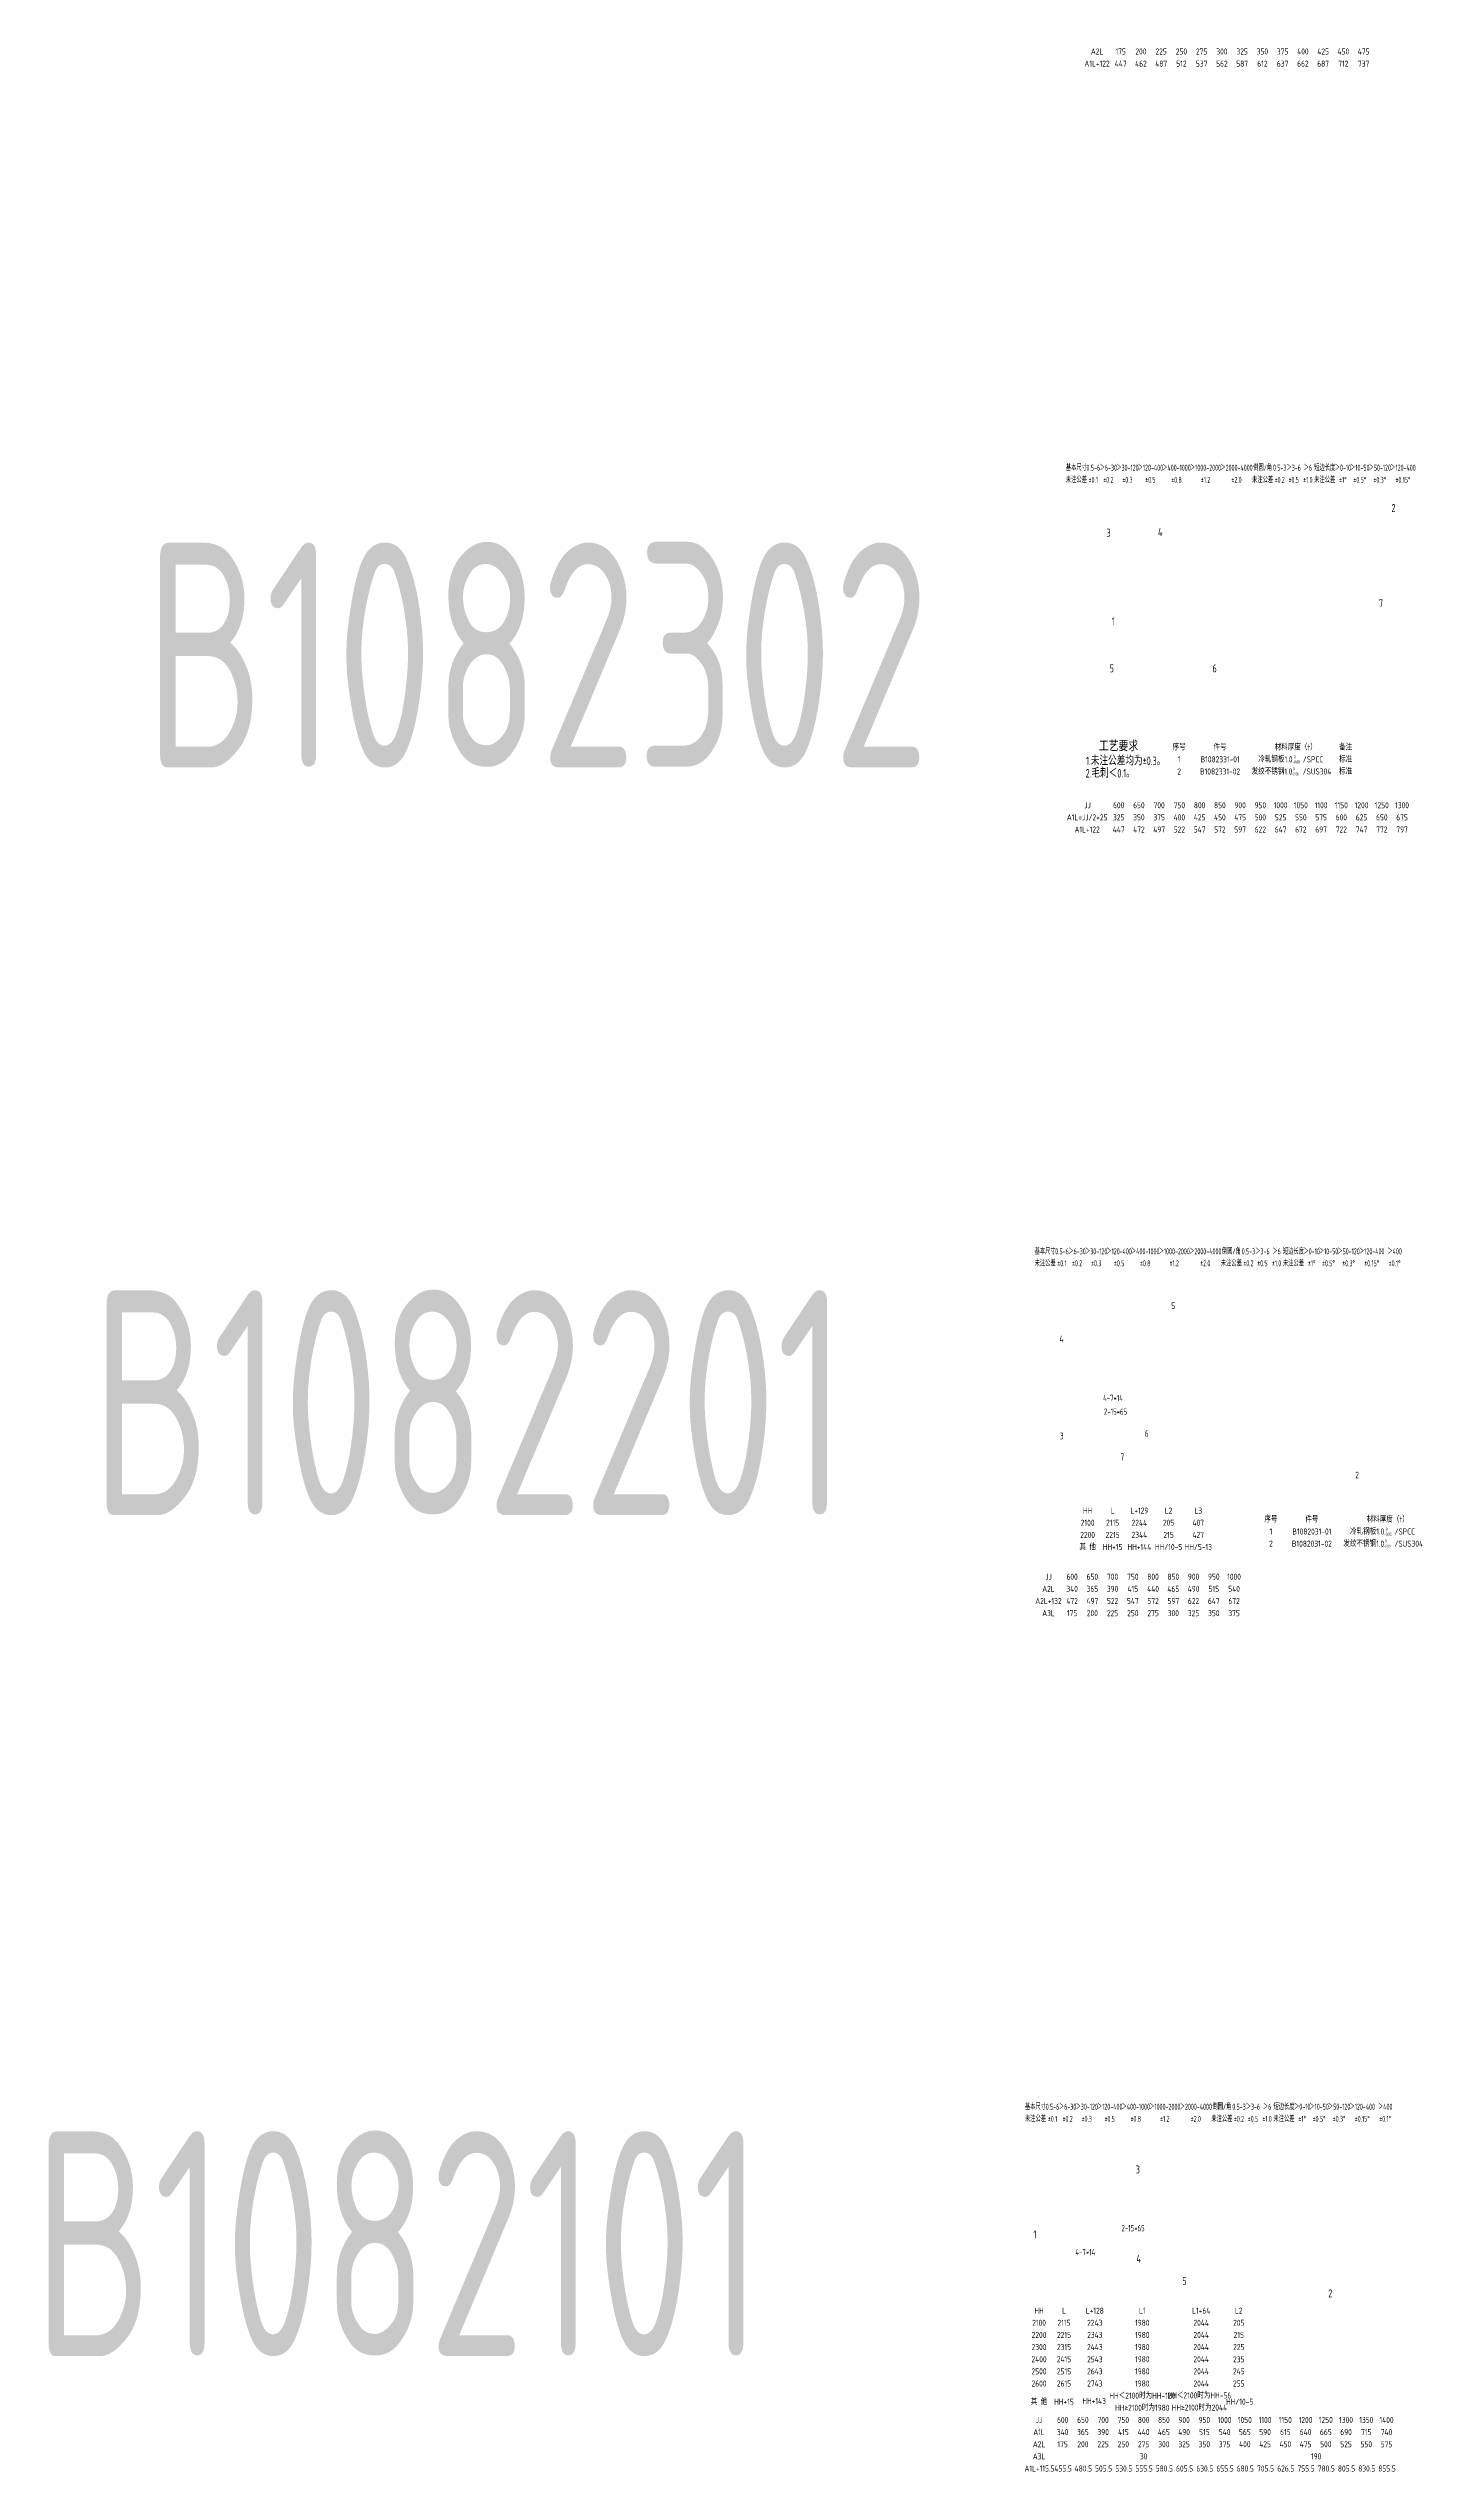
# Model space of a CAD drawing. Header units: inches. Extents: x 14216 to 120088, y -27128 to 23559.
# Drawn here: x 14291 to 20364, y -15523 to -4747 of the extents above; entities that cross this region are included whole.
import ezdxf
from ezdxf.enums import TextEntityAlignment as Align

# ---------------------------------------------------------------- set-up
doc = ezdxf.new("R2010")
doc.units = ezdxf.units.IN
doc.header["$LTSCALE"] = 0.3
doc.header["$MEASUREMENT"] = 0
for name, color, linetype in [('1粗实线', 4, 'Continuous'), ('2', 2, 'Continuous'), ('2细实线', 2, 'Continuous')]:
    doc.layers.add(name, color=color, linetype=linetype)
doc.layers.add('粗实线', color=7, linetype='Continuous', lineweight=30)
doc.styles.add('HZ', font='isocp2.shx', dxfattribs={"width": 0.7, "bigfont": 'hztxt.shx'})

msp = doc.modelspace()

# ---------------------------------------------------------------- texts
at = {"layer": '1粗实线', "color": 4, "style": 'HZ', "width": 0.8}
for s, p in [('2', (20262, -6808)), ('3', (18995, -6918)), ('4', (19224, -6915)), ('7', (20206, -7232)), ('1', (19018, -7312)), ('5', (19009, -7521)), ('6', (19466, -7521)), ('3', (19125, -14197)), ('1', (18670, -14486)), ('4', (19128, -14594)), ('5', (19332, -14693)), ('2', (19981, -14748))]:
    msp.add_text(s, height=35.6, dxfattribs=at).set_placement(p)
at = {"layer": '1粗实线', "color": 6, "char_height": 28, "attachment_point": 5, "style": 'HZ'}
for s, insert in [('\\A1;2-15*65', (19113, -14440)), ('\\A1;4-7*14', (18901, -14547))]:
    msp.add_mtext(s, dxfattribs=dict(at, insert=insert))
at = {"layer": '2', "style": 'HZ', "width": 0.8}
for s, p in [('序号', (19318, -7854)), ('件号', (19500, -7854)), ('材料厚度（t）', (19836, -7854)), ('备注', (20058, -7854)), ('2', (19318, -7962)), ('1', (19318, -7908)), ('B1082331-02', (19500, -7962)), ('B1082331-01', (19500, -7908)), ('发纹不锈钢1.0   /SUS304 ', (19825, -7962)), ('冷轧钢板1.0   /SPCC', (19814, -7908)), ('标准', (20058, -7908)), ('标准', (20058, -7962)), ('2100', (18911, -11303)), ('HH', (18911, -11249)), ('2115', (19022, -11303)), ('L', (19022, -11249)), ('L+129', (19141, -11249)), ('2244', (19141, -11303)), ('205', (19271, -11303)), ('L2', (19271, -11249)), ('407', (19403, -11303)), ('L3', (19403, -11249)), ('序号', (19726, -11288)), ('件号', (19908, -11288)), ('材料厚度（t）', (20245, -11288)), ('其 他', (18911, -11411)), ('2200', (18911, -11357)), ('HH+15', (19022, -11411)), ('2215', (19022, -11357)), ('HH+144', (19141, -11411)), ('2344', (19141, -11357)), ('HH/10-5', (19271, -11411)), ('215', (19271, -11357)), ('HH/5-13', (19403, -11411)), ('427', (19403, -11357)), ('2', (19726, -11396)), ('1', (19726, -11342)), ('B1082031-02', (19908, -11396)), ('B1082031-01', (19908, -11342)), ('发纹不锈钢1.0   /SUS304 ', (20233, -11396)), ('冷轧钢板1.0   /SPCC', (20222, -11342)), ('2100', (18695, -14861)), ('HH', (18695, -14807)), ('2115', (18806, -14861)), ('L', (18806, -14807)), ('L+128', (18943, -14807)), ('2243', (18943, -14861)), ('1980', (19154, -14861)), ('L1', (19154, -14807)), ('L1+64', (19416, -14807)), ('2044', (19416, -14861)), ('205', (19583, -14861)), ('L2', (19583, -14807)), ('2200', (18695, -14915)), ('2300', (18695, -14969)), ('2215', (18806, -14915)), ('2315', (18806, -14969)), ('2443', (18943, -14969)), ('2343', (18943, -14915)), ('1980', (19154, -14915)), ('1980', (19154, -14969)), ('2044', (19416, -14915)), ('2044', (19416, -14969)), ('225', (19583, -14969)), ('215', (19583, -14915)), ('2400', (18695, -15023)), ('2500', (18695, -15077)), ('2415', (18806, -15023)), ('2515', (18806, -15077)), ('2543', (18943, -15023)), ('2643', (18943, -15077)), ('1980', (19154, -15023)), ('1980', (19154, -15077)), ('2044', (19416, -15023)), ('2044', (19416, -15077)), ('235', (19583, -15023)), ('245', (19583, -15077)), ('2600', (18695, -15131)), ('2615', (18806, -15131)), ('2743', (18943, -15131)), ('HH＜2100时为HH-120', (19154, -15185)), ('1980', (19154, -15131)), ('HH＜2100时为HH-56', (19408, -15184)), ('2044', (19416, -15131)), ('255', (19583, -15131)), ('其 他', (18695, -15212)), ('HH+15', (18806, -15212)), ('HH+143', (18940, -15209)), ('HH≥2100时为1980', (19154, -15239)), ('HH≥2100时为2044', (19408, -15238)), ('HH/10-5', (19587, -15212))]:
    msp.add_text(s, height=27, dxfattribs=at).set_placement(p, align=Align.MIDDLE_CENTER)
at = {"layer": '2', "color": 6, "style": 'HZ', "width": 0.75}
for s, p in [('2.毛刺＜0.1。', (18902, -7989)), ('1.未注公差均为±0.3。', (18904, -7934))]:
    msp.add_text(s, height=38, dxfattribs=at).set_placement(p)
at = {"layer": '2', "color": 4, "style": 'HZ', "width": 0.7}
for s, p in [('5', (19283, -10353)), ('4', (18786, -10501)), ('3', (18788, -10932)), ('6', (19165, -10921)), ('7', (19057, -11025)), ('2', (20101, -11106))]:
    msp.add_text(s, height=30, dxfattribs=at).set_placement(p)
at = {"layer": '2', "color": 6, "attachment_point": 5, "style": 'HZ'}
for s, insert, char_height in [('\\A1;B1082302', (16464, -7444), 1000), ('\\A1;B1082201', (16162, -10769), 1000), ('\\A1;4-7*14', (19024, -10748), 28), ('\\A1;2-15*65', (19035, -10809), 28), ('\\A1;B1082101', (15847, -14509), 1000)]:
    msp.add_mtext(s, dxfattribs=dict(at, insert=insert, char_height=char_height))
at = {"layer": '2', "char_height": 13.7, "attachment_point": 1, "style": 'HZ'}
for s, insert in [(' 0\\P-0.06', (19817, -7943)), (' 0\\P-0.08', (19822, -7890)), (' 0\\P-0.06', (20226, -11377)), (' 0\\P-0.08', (20230, -11324))]:
    msp.add_mtext(s, dxfattribs=dict(at, insert=insert))
at = {"layer": '2细实线', "style": 'HZ', "width": 0.8}
for s, p in [('A1L+122', (18953, -4814)), ('A2L', (18953, -4760)), ('447', (19058, -4814)), ('175', (19058, -4760)), ('462', (19148, -4814)), ('200', (19148, -4760)), ('487', (19238, -4814)), ('225', (19238, -4760)), ('250', (19328, -4760)), ('512', (19328, -4814)), ('275', (19418, -4760)), ('537', (19418, -4814)), ('300', (19508, -4760)), ('562', (19508, -4814)), ('325', (19598, -4760)), ('587', (19598, -4814)), ('350', (19688, -4760)), ('612', (19688, -4814)), ('375', (19778, -4760)), ('637', (19778, -4814)), ('400', (19868, -4760)), ('662', (19868, -4814)), ('425', (19958, -4760)), ('687', (19958, -4814)), ('450', (20048, -4760)), ('712', (20048, -4814)), ('475', (20138, -4760)), ('737', (20138, -4814)), ('A1L=JJ/2+25', (18909, -8166)), ('JJ', (18911, -8112)), ('600', (19049, -8112)), ('325', (19049, -8166)), ('650', (19139, -8112)), ('350', (19139, -8166)), ('375', (19229, -8166)), ('700', (19229, -8112)), ('750', (19319, -8112)), ('400', (19319, -8166)), ('425', (19409, -8166)), ('800', (19409, -8112)), ('450', (19499, -8166)), ('850', (19499, -8112)), ('475', (19589, -8166)), ('900', (19589, -8112)), ('950', (19679, -8112)), ('500', (19679, -8166)), ('1000', (19769, -8112)), ('525', (19769, -8166)), ('1050', (19859, -8112)), ('550', (19859, -8166)), ('1100', (19949, -8112)), ('575', (19949, -8166)), ('1150', (20039, -8112)), ('600', (20039, -8166)), ('1200', (20129, -8112)), ('625', (20129, -8166)), ('1250', (20219, -8112)), ('650', (20219, -8166)), ('1300', (20309, -8112)), ('675', (20309, -8166)), ('A1L+122', (18909, -8220)), ('447', (19049, -8220)), ('472', (19139, -8220)), ('497', (19229, -8220)), ('522', (19319, -8220)), ('547', (19409, -8220)), ('572', (19499, -8220)), ('597', (19589, -8220)), ('622', (19679, -8220)), ('647', (19769, -8220)), ('672', (19859, -8220)), ('697', (19949, -8220)), ('722', (20039, -8220)), ('747', (20129, -8220)), ('772', (20219, -8220)), ('797', (20309, -8220)), ('JJ', (18737, -11543)), ('600', (18842, -11543)), ('650', (18932, -11543)), ('700', (19022, -11543)), ('750', (19112, -11543)), ('800', (19202, -11543)), ('850', (19292, -11543)), ('900', (19382, -11543)), ('950', (19472, -11543)), ('1000', (19562, -11543)), ('A2L+132', (18737, -11651)), ('A2L', (18737, -11597)), ('340', (18842, -11597)), ('472', (18842, -11651)), ('365', (18932, -11597)), ('497', (18932, -11651)), ('390', (19022, -11597)), ('522', (19022, -11651)), ('547', (19112, -11651)), ('415', (19112, -11597)), ('440', (19202, -11597)), ('572', (19202, -11651)), ('465', (19292, -11597)), ('597', (19292, -11651)), ('490', (19382, -11597)), ('622', (19382, -11651)), ('647', (19472, -11651)), ('515', (19472, -11597)), ('540', (19562, -11597)), ('672', (19562, -11651)), ('A3L', (18737, -11705)), ('175', (18842, -11705)), ('200', (18932, -11705)), ('225', (19022, -11705)), ('250', (19112, -11705)), ('275', (19202, -11705)), ('300', (19292, -11705)), ('325', (19382, -11705)), ('350', (19472, -11705)), ('375', (19562, -11705)), ('JJ', (18695, -15293)), ('600', (18800, -15293)), ('650', (18890, -15293)), ('700', (18980, -15293)), ('750', (19070, -15293)), ('800', (19160, -15293)), ('850', (19250, -15293)), ('900', (19340, -15293)), ('950', (19430, -15293)), ('1000', (19520, -15293)), ('1050', (19610, -15293)), ('1100', (19700, -15293)), ('1150', (19790, -15293)), ('1200', (19880, -15293)), ('1250', (19970, -15293)), ('1300', (20060, -15293)), ('1350', (20150, -15293)), ('1400', (20240, -15293)), ('A2L', (18695, -15401)), ('A1L', (18695, -15347)), ('340', (18800, -15347)), ('175', (18800, -15401)), ('365', (18890, -15347)), ('200', (18890, -15401)), ('390', (18980, -15347)), ('225', (18980, -15401)), ('250', (19070, -15401)), ('415', (19070, -15347)), ('440', (19160, -15347)), ('275', (19160, -15401)), ('465', (19250, -15347)), ('300', (19250, -15401)), ('490', (19340, -15347)), ('325', (19340, -15401)), ('350', (19430, -15401)), ('515', (19430, -15347)), ('540', (19520, -15347)), ('375', (19520, -15401)), ('565', (19610, -15347)), ('400', (19610, -15401)), ('425', (19700, -15401)), ('590', (19700, -15347)), ('450', (19790, -15401)), ('615', (19790, -15347)), ('475', (19880, -15401)), ('640', (19880, -15347)), ('665', (19970, -15347)), ('500', (19970, -15401)), ('690', (20060, -15347)), ('525', (20060, -15401)), ('550', (20150, -15401)), ('715', (20150, -15347)), ('740', (20240, -15347)), ('575', (20240, -15401)), ('A1L+115.5', (18697, -15509)), ('A3L', (18695, -15455)), ('455.5', (18802, -15509)), ('480.5', (18892, -15509)), ('505.5', (18982, -15509)), ('530.5', (19072, -15509)), ('555.5', (19162, -15509)), ('30', (19160, -15455)), ('580.5', (19252, -15509)), ('605.5', (19342, -15509)), ('630.5', (19432, -15509)), ('655.5', (19522, -15509)), ('680.5', (19612, -15509)), ('705.5', (19702, -15509)), ('626.5', (19792, -15509)), ('755.5', (19882, -15509)), ('190', (19927, -15455)), ('780.5', (19972, -15509)), ('805.5', (20062, -15509)), ('830.5', (20152, -15509)), ('855.5', (20242, -15509))]:
    msp.add_text(s, height=27, dxfattribs=at).set_placement(p, align=Align.MIDDLE_CENTER)
at = {"layer": '2细实线', "linetype": 'ByBlock', "style": 'HZ', "width": 0.65}
for s, p in [('基本尺寸', (18861, -6611)), ('未注公差', (18861, -6665)), ('0.5-6', (18936, -6611)), ('%%p0.1', (18936, -6665)), ('＞6-30', (19003, -6611)), ('%%p0.2', (19003, -6665)), ('＞30-120', (19088, -6611)), ('%%p0.3', (19088, -6665)), ('＞120-400', (19190, -6611)), ('%%p0.5', (19190, -6665)), ('＞400-1000', (19306, -6611)), ('%%p0.8', (19306, -6665)), ('＞1000-2000', (19435, -6611)), ('%%p1.2', (19435, -6665)), ('＞2000-4000', (19573, -6611)), ('%%p2.0', (19573, -6665)), ('未注公差', (19689, -6665)), ('倒圆/角', (19689, -6611)), ('0.5-3', (19765, -6611)), ('%%p0.2', (19765, -6665)), ('＞3-6', (19827, -6611)), ('%%p0.5', (19827, -6665)), ('%%p1.0', (19890, -6665)), ('＞6', (19890, -6611)), ('短边长度', (19965, -6611)), ('未注公差', (19965, -6665)), ('＞0-10', (20046, -6611)), ('%%p1%%d', (20046, -6665)), ('＞10-50', (20121, -6611)), ('%%p0.5%%d', (20121, -6665)), ('＞50-120', (20210, -6611)), ('%%p0.3%%d', (20210, -6665)), ('＞120-400', (20313, -6611)), ('%%p0.15%%d', (20313, -6665)), ('基本尺寸', (18722, -10096)), ('0.5-6', (18797, -10096)), ('＞6-30', (18864, -10096)), ('＞30-120', (18949, -10096)), ('＞120-400', (19051, -10096)), ('＞400-1000', (19167, -10096)), ('＞1000-2000', (19296, -10096)), ('＞2000-4000', (19434, -10096)), ('倒圆/角', (19550, -10096)), ('0.5-3', (19626, -10096)), ('＞3-6', (19688, -10096)), ('＞6', (19751, -10096)), ('短边长度', (19826, -10096)), ('＞0-10', (19907, -10096)), ('＞10-50', (19982, -10096)), ('＞50-120', (20071, -10096)), ('＞120-400', (20174, -10096)), ('＞400', (20276, -10096)), ('未注公差', (18722, -10149)), ('%%p0.1', (18797, -10149)), ('%%p0.2', (18864, -10149)), ('%%p0.3', (18949, -10149)), ('%%p0.5', (19051, -10149)), ('%%p0.8', (19167, -10149)), ('%%p1.2', (19296, -10149)), ('%%p2.0', (19434, -10149)), ('未注公差', (19550, -10149)), ('%%p0.2', (19626, -10149)), ('%%p0.5', (19688, -10149)), ('%%p1.0', (19751, -10149)), ('未注公差', (19826, -10149)), ('%%p1%%d', (19907, -10149)), ('%%p0.5%%d', (19982, -10149)), ('%%p0.3%%d', (20071, -10149)), ('%%p0.15%%d', (20174, -10149)), ('%%p0.1%%d', (20276, -10149)), ('基本尺寸', (18679, -13900)), ('0.5-6', (18755, -13900)), ('＞6-30', (18822, -13900)), ('＞30-120', (18907, -13900)), ('＞120-400', (19009, -13900)), ('＞400-1000', (19125, -13900)), ('＞1000-2000', (19254, -13900)), ('＞2000-4000', (19392, -13900)), ('倒圆/角', (19508, -13900)), ('0.5-3', (19584, -13900)), ('＞3-6', (19646, -13900)), ('＞6', (19709, -13900)), ('短边长度', (19784, -13900)), ('＞0-10', (19865, -13900)), ('＞10-50', (19940, -13900)), ('＞50-120', (20029, -13900)), ('＞120-400', (20132, -13900)), ('＞400', (20234, -13900)), ('未注公差', (18679, -13954)), ('%%p0.1', (18755, -13954)), ('%%p0.2', (18822, -13954)), ('%%p0.3', (18907, -13954)), ('%%p0.5', (19009, -13954)), ('%%p0.8', (19125, -13954)), ('%%p1.2', (19254, -13954)), ('%%p2.0', (19392, -13954)), ('未注公差', (19508, -13954)), ('%%p0.2', (19584, -13954)), ('%%p0.5', (19646, -13954)), ('%%p1.0', (19709, -13954)), ('未注公差', (19784, -13954)), ('%%p1%%d', (19865, -13954)), ('%%p0.5%%d', (19940, -13954)), ('%%p0.3%%d', (20029, -13954)), ('%%p0.15%%d', (20132, -13954)), ('%%p0.1%%d', (20234, -13954))]:
    msp.add_text(s, height=26.7, dxfattribs=at).set_placement(p, align=Align.MIDDLE_CENTER)
at = {"layer": '粗实线', "color": 3, "linetype": 'Continuous', "lineweight": -3, "style": 'HZ', "width": 0.7}
msp.add_text('工艺要求', height=48, dxfattribs=at).set_placement((18961, -7872))

doc.saveas('drawing.dxf')
